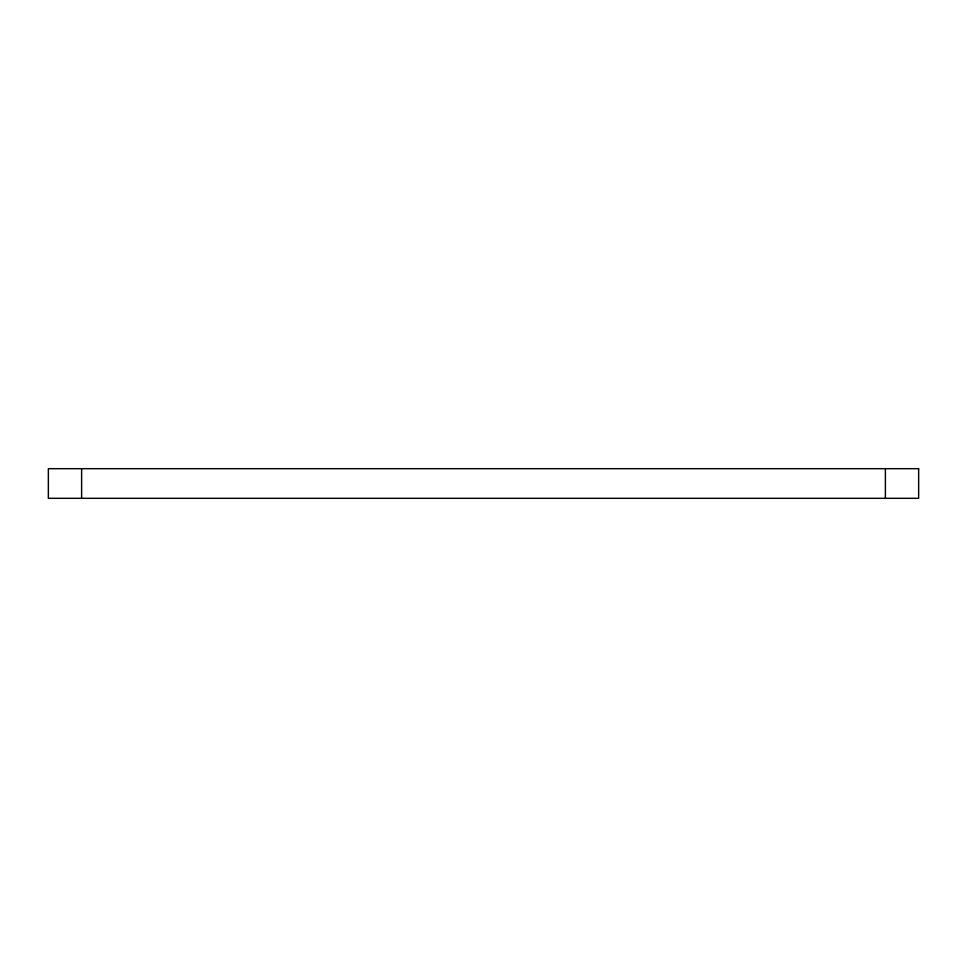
<?xml version="1.0" encoding="UTF-8"?>
<svg xmlns="http://www.w3.org/2000/svg" width="967" height="967" viewBox="0 0 967 967"><rect width="100%" height="100%" fill="white"/><g stroke="black" fill="none" stroke-linecap="round" stroke-linejoin="round"><path stroke-width="1.45" d="M885.385 468.681L885.385 498.319M81.615 468.681L81.615 498.319M918.65 468.681L48.35 468.681L48.35 498.319L918.65 498.319L918.65 468.681"/></g></svg>
